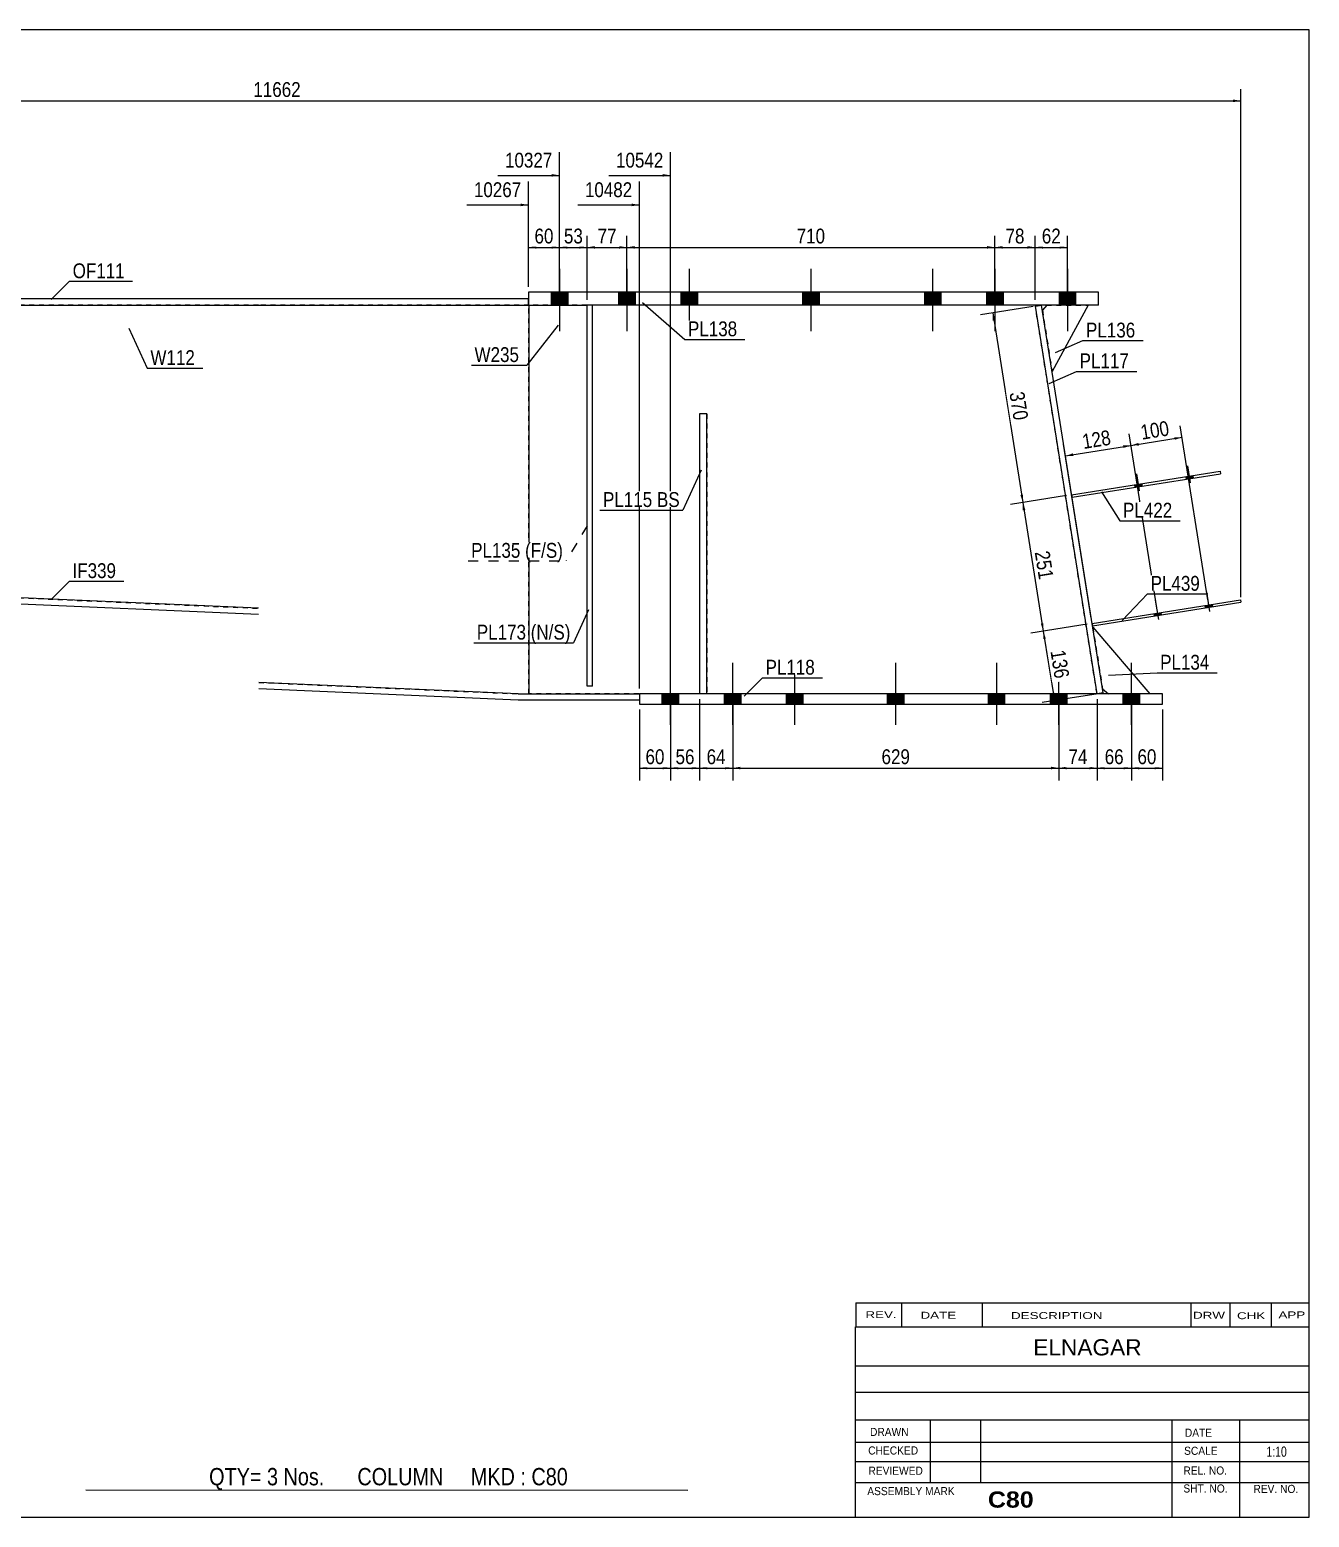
# Model space of a CAD drawing. Header units: millimetres. Extents: x -329 to 84, y -164 to 123.
# Drawn here: x -163.2 to 83.7, y -164 to 123 of the extents above; entities that cross this region are included whole.
import ezdxf

# ---------------------------------------------------------------- set-up
doc = ezdxf.new("R2010")
doc.units = ezdxf.units.MM
doc.linetypes.add('DXK_LINE_DOT1', pattern=[1.8814, 0.9407, -0.9407])
doc.linetypes.add('DXK_LINE_DOT2', pattern=[3.9198, 1.9599, -1.9599])
doc.styles.add('Arial', font='ARIAL.TTF', dxfattribs={"height": 0.2})
doc.styles.add('Arial Bold', font='ARIALBD.TTF', dxfattribs={"height": 0.2})
doc.styles.add('Arial Narrow', font='ARIALN.TTF', dxfattribs={"height": 0.2})

# ---------------------------------------------------------------- blocks, each defined once
blk = doc.blocks.new('Unknown-623327704-1210')
at = {"color": 5, "linetype": 'Continuous'}
for p, q in [((83.69, 122.96), (-326.31, 122.96)), ((-326.31, 122.96), (-326.31, -164.04)), ((83.69, -164.04), (83.69, 122.96)), ((-326.31, -164.04), (83.69, -164.04))]:
    blk.add_line(p, q, dxfattribs=at)
at = {"color": 174, "linetype": 'Continuous', "style": 'Arial'}
blk.add_text('Tekla structures', height=1.9102, rotation=90, dxfattribs=at).set_placement((-326.81, -163.54))
blk = doc.blocks.new('Part-623327704-3777 - 1231')
at = {"color": 2, "linetype": 'Continuous'}
for p, q in [((33.02, 69.83), (32.18, 68.84)), ((41.02, 69.83), (34.06, 56.99))]:
    blk.add_line(p, q, dxfattribs=at)
at = {"color": 7, "linetype": 'DXK_LINE_DOT1'}
for p, q in [((33.02, 69.83), (41.02, 69.83)), ((32.18, 68.84), (34.06, 56.99)), ((34.06, 56.99), (34.06, 56.99))]:
    blk.add_line(p, q, dxfattribs=at)
blk = doc.blocks.new('Part-623327704-3789 - 1231')
at = {"color": 2, "linetype": 'Continuous'}
for p, q in [((55.37, -5.17), (-45.57, -5.17)), ((-45.57, -5.17), (-45.57, -7.17)), ((55.37, -7.17), (55.37, -5.17)), ((-45.57, -7.17), (55.37, -7.17))]:
    blk.add_line(p, q, dxfattribs=at)
blk = doc.blocks.new('Part-623327704-3775 - 1231')
at = {"color": 2, "linetype": 'Continuous'}
for p, q in [((43.01, 72.33), (-66.99, 72.33)), ((-66.99, 72.33), (-66.99, 69.83)), ((43.01, 69.83), (43.01, 72.33)), ((-66.99, 69.83), (-55.64, 69.83)), ((43.01, 69.83), (-54.64, 69.83))]:
    blk.add_line(p, q, dxfattribs=at)
at = {"color": 7, "linetype": 'DXK_LINE_DOT1'}
blk.add_line((-54.64, 69.83), (-55.64, 69.83), dxfattribs=at)
blk = doc.blocks.new('Part-623327704-3780 - 1231')
at = {"color": 2, "linetype": 'Continuous'}
for p, q in [((-119.1, 71.03), (-199.1, 71.03)), ((-199.1, 69.83), (-199.1, 71.03)), ((-199.1, 69.83), (-119.1, 69.83)), ((-66.99, 71.03), (-119, 71.03)), ((-119, 69.83), (-66.99, 69.83)), ((-66.99, 69.83), (-66.99, 71.03))]:
    blk.add_line(p, q, dxfattribs=at)
blk = doc.blocks.new('Part-623327704-3784 - 1231')
at = {"color": 2, "linetype": 'Continuous'}
for p, q in [((-66.89, 69.83), (-66.89, -5.17)), ((30.84, 69.64), (30.81, 69.83))]:
    blk.add_line(p, q, dxfattribs=at)
at = {"color": 7, "linetype": 'DXK_LINE_DOT1'}
for p, q in [((30.81, 69.83), (-66.89, 69.83)), ((42.73, -5.17), (30.84, 69.64)), ((42.73, -5.17), (-66.89, -5.17))]:
    blk.add_line(p, q, dxfattribs=at)
blk = doc.blocks.new('Part-623327704-3785 - 1231')
at = {"color": 2, "linetype": 'Continuous'}
blk.add_line((-169.1, 69.83), (-169.1, 13.52), dxfattribs=at)
at = {"color": 7, "linetype": 'DXK_LINE_DOT1'}
for p, q in [((-119.1, 69.83), (-169.1, 69.83)), ((-66.89, 69.83), (-119, 69.83)), ((-66.89, -5.17), (-66.89, 69.83)), ((-169.1, 13.52), (-119.1, 11.33)), ((-119, -2.98), (-68.97, -5.17)), ((-68.97, -5.17), (-66.89, -5.17))]:
    blk.add_line(p, q, dxfattribs=at)
blk = doc.blocks.new('Part-623327704-3786 - 1231')
at = {"color": 2, "linetype": 'Continuous'}
for p, q in [((30.84, 69.64), (32.02, 69.83)), ((42.73, -5.17), (30.84, 69.64)), ((43.92, -4.98), (32.02, 69.83)), ((43.92, -4.98), (42.73, -5.17))]:
    blk.add_line(p, q, dxfattribs=at)
blk = doc.blocks.new('Part-623327704-3787 - 1231')
at = {"color": 2, "linetype": 'Continuous'}
for p, q in [((-32.57, 48.85), (-33.97, 48.85)), ((-33.97, 48.85), (-33.97, -5.17)), ((-32.57, -5.17), (-32.57, 48.85))]:
    blk.add_line(p, q, dxfattribs=at)
blk = doc.blocks.new('Part-623327704-3788 - 1231')
at = {"color": 7, "linetype": 'DXK_LINE_DOT1'}
for p, q in [((-32.57, 48.85), (-33.97, 48.85)), ((-33.97, 48.85), (-33.97, -5.17)), ((-32.57, 48.85), (-32.57, -5.17))]:
    blk.add_line(p, q, dxfattribs=at)
blk = doc.blocks.new('Part-623327704-3792 - 1231')
at = {"color": 2, "linetype": 'Continuous'}
for p, q in [((41.91, 7.67), (52.95, -5.17)), ((43.79, -4.19), (44.95, -5.17))]:
    blk.add_line(p, q, dxfattribs=at)
at = {"color": 7, "linetype": 'DXK_LINE_DOT1'}
for p, q in [((41.91, 7.67), (43.79, -4.19)), ((52.95, -5.17), (44.95, -5.17))]:
    blk.add_line(p, q, dxfattribs=at)
blk = doc.blocks.new('Part-623327704-3795 - 1231')
at = {"color": 2, "linetype": 'Continuous'}
for p, q in [((41.78, 8.43), (70.42, 12.98)), ((41.86, 7.93), (70.5, 12.49)), ((70.42, 12.98), (70.5, 12.49))]:
    blk.add_line(p, q, dxfattribs=at)
at = {"color": 7, "linetype": 'DXK_LINE_DOT1'}
blk.add_line((41.78, 8.43), (41.86, 7.93), dxfattribs=at)
blk = doc.blocks.new('Part-623327704-3796 - 1231')
at = {"color": 2, "linetype": 'Continuous'}
for p, q in [((-199.1, 14.84), (-199.15, 13.64)), ((-119.1, 11.33), (-199.1, 14.84)), ((-119.1, 10.13), (-199.15, 13.64)), ((-68.97, -5.17), (-119, -2.98)), ((-69, -6.37), (-119, -4.18)), ((-68.97, -5.17), (-45.57, -5.17)), ((-45.57, -6.37), (-69, -6.37))]:
    blk.add_line(p, q, dxfattribs=at)
at = {"color": 7, "linetype": 'DXK_LINE_DOT1'}
blk.add_line((-45.57, -5.17), (-45.57, -6.37), dxfattribs=at)
blk = doc.blocks.new('Part-623327704-3800 - 1231')
at = {"color": 7, "linetype": 'DXK_LINE_DOT1'}
for p, q in [((-55.64, -3.67), (-55.64, 69.83)), ((-54.64, -3.67), (-54.64, 69.83)), ((-54.64, -3.67), (-55.64, -3.67))]:
    blk.add_line(p, q, dxfattribs=at)
blk = doc.blocks.new('Part-623327704-3801 - 1231')
at = {"color": 2, "linetype": 'Continuous'}
for p, q in [((-54.64, 69.83), (-55.64, 69.83)), ((-55.64, -3.67), (-55.64, 69.83)), ((-54.64, -3.67), (-54.64, 69.83)), ((-54.64, -3.67), (-55.64, -3.67))]:
    blk.add_line(p, q, dxfattribs=at)
blk = doc.blocks.new('Part-623327704-3802 - 1231')
at = {"color": 2, "linetype": 'Continuous'}
for p, q in [((37.84, 33.24), (66.48, 37.79)), ((66.48, 37.79), (66.56, 37.3)), ((37.92, 32.75), (66.56, 37.3))]:
    blk.add_line(p, q, dxfattribs=at)
at = {"color": 7, "linetype": 'DXK_LINE_DOT1'}
blk.add_line((37.84, 33.24), (37.92, 32.75), dxfattribs=at)
blk = doc.blocks.new('Bolt-623327704-3804 - 1231')
at = {"linetype": 'Continuous'}
for points in [[(-59.39, 72.33), (-62.59, 72.33), (-62.59, 69.83), (-59.39, 69.83)], [(-59.39, 72.33), (-62.59, 72.33), (-62.59, 69.83), (-59.39, 69.83)], [(-46.39, 72.33), (-49.59, 72.33), (-49.59, 69.83), (-46.39, 69.83)], [(-46.39, 72.33), (-49.59, 72.33), (-49.59, 69.83), (-46.39, 69.83)], [(-34.39, 72.33), (-37.59, 72.33), (-37.59, 69.83), (-34.39, 69.83)], [(-34.39, 72.33), (-37.59, 72.33), (-37.59, 69.83), (-34.39, 69.83)], [(-10.89, 72.33), (-14.09, 72.33), (-14.09, 69.83), (-10.89, 69.83)], [(-10.89, 72.33), (-14.09, 72.33), (-14.09, 69.83), (-10.89, 69.83)], [(12.61, 72.33), (9.41, 72.33), (9.41, 69.83), (12.61, 69.83)], [(12.61, 72.33), (9.41, 72.33), (9.41, 69.83), (12.61, 69.83)], [(24.61, 72.33), (21.41, 72.33), (21.41, 69.83), (24.61, 69.83)], [(24.61, 72.33), (21.41, 72.33), (21.41, 69.83), (24.61, 69.83)], [(38.61, 72.33), (35.41, 72.33), (35.41, 69.83), (38.61, 69.83)], [(38.61, 72.33), (35.41, 72.33), (35.41, 69.83), (38.61, 69.83)]]:
    blk.add_hatch(color=3, dxfattribs=at).paths.add_polyline_path(points)
at = {"color": 3, "linetype": 'Continuous'}
for p, q in [((-60.99, 76.8), (-60.99, 64.83)), ((-60.99, 76.8), (-60.99, 64.83)), ((-47.99, 76.8), (-47.99, 64.83)), ((-47.99, 76.8), (-47.99, 64.83)), ((-35.99, 76.8), (-35.99, 64.83)), ((-35.99, 76.8), (-35.99, 64.83)), ((-12.49, 76.8), (-12.49, 64.83)), ((-12.49, 76.8), (-12.49, 64.83)), ((11.01, 76.8), (11.01, 64.83)), ((11.01, 76.8), (11.01, 64.83)), ((23.01, 76.8), (23.01, 64.83)), ((23.01, 76.8), (23.01, 64.83)), ((37.01, 76.8), (37.01, 64.83)), ((37.01, 76.8), (37.01, 64.83)), ((-62.59, 72.33), (-62.59, 69.83)), ((-62.59, 72.33), (-62.59, 69.83)), ((-59.39, 72.33), (-59.39, 69.83)), ((-59.39, 72.33), (-59.39, 69.83)), ((-49.59, 72.33), (-49.59, 69.83)), ((-49.59, 72.33), (-49.59, 69.83)), ((-46.39, 72.33), (-46.39, 69.83)), ((-46.39, 72.33), (-46.39, 69.83)), ((-37.59, 72.33), (-37.59, 69.83)), ((-37.59, 72.33), (-37.59, 69.83)), ((-34.39, 72.33), (-34.39, 69.83)), ((-34.39, 72.33), (-34.39, 69.83)), ((-14.09, 72.33), (-14.09, 69.83)), ((-14.09, 72.33), (-14.09, 69.83)), ((-10.89, 72.33), (-10.89, 69.83)), ((-10.89, 72.33), (-10.89, 69.83)), ((9.41, 72.33), (9.41, 69.83)), ((9.41, 72.33), (9.41, 69.83)), ((12.61, 72.33), (12.61, 69.83)), ((12.61, 72.33), (12.61, 69.83)), ((21.41, 72.33), (21.41, 69.83)), ((21.41, 72.33), (21.41, 69.83)), ((24.61, 72.33), (24.61, 69.83)), ((24.61, 72.33), (24.61, 69.83)), ((35.41, 72.33), (35.41, 69.83)), ((35.41, 72.33), (35.41, 69.83)), ((38.61, 72.33), (38.61, 69.83)), ((38.61, 72.33), (38.61, 69.83))]:
    blk.add_line(p, q, dxfattribs=at)
blk = doc.blocks.new('Bolt-623327704-3806 - 1231')
at = {"linetype": 'Continuous'}
for points in [[(-37.97, -5.17), (-41.17, -5.17), (-41.17, -7.17), (-37.97, -7.17)], [(-37.97, -5.17), (-41.17, -5.17), (-41.17, -7.17), (-37.97, -7.17)], [(-25.97, -5.17), (-29.17, -5.17), (-29.17, -7.17), (-25.97, -7.17)], [(-25.97, -5.17), (-29.17, -5.17), (-29.17, -7.17), (-25.97, -7.17)], [(-13.97, -5.17), (-17.17, -5.17), (-17.17, -7.17), (-13.97, -7.17)], [(-13.97, -5.17), (-17.17, -5.17), (-17.17, -7.17), (-13.97, -7.17)], [(5.5, -5.17), (2.3, -5.17), (2.3, -7.17), (5.5, -7.17)], [(5.5, -5.17), (2.3, -5.17), (2.3, -7.17), (5.5, -7.17)], [(24.97, -5.17), (21.77, -5.17), (21.77, -7.17), (24.97, -7.17)], [(24.97, -5.17), (21.77, -5.17), (21.77, -7.17), (24.97, -7.17)], [(36.97, -5.17), (33.77, -5.17), (33.77, -7.17), (36.97, -7.17)], [(36.97, -5.17), (33.77, -5.17), (33.77, -7.17), (36.97, -7.17)], [(50.97, -5.17), (47.77, -5.17), (47.77, -7.17), (50.97, -7.17)], [(50.97, -5.17), (47.77, -5.17), (47.77, -7.17), (50.97, -7.17)]]:
    blk.add_hatch(color=3, dxfattribs=at).paths.add_polyline_path(points)
at = {"color": 3, "linetype": 'Continuous'}
for p, q in [((-39.57, -11.15), (-39.57, 0.83)), ((-39.57, -11.15), (-39.57, 0.83)), ((-27.57, -11.15), (-27.57, 0.83)), ((-27.57, -11.15), (-27.57, 0.83)), ((-15.57, -11.15), (-15.57, 0.83)), ((-15.57, -11.15), (-15.57, 0.83)), ((3.9, -11.15), (3.9, 0.83)), ((3.9, -11.15), (3.9, 0.83)), ((23.37, -11.15), (23.37, 0.83)), ((23.37, -11.15), (23.37, 0.83)), ((35.37, -11.15), (35.37, 0.83)), ((35.37, -11.15), (35.37, 0.83)), ((49.37, -11.15), (49.37, 0.83)), ((49.37, -11.15), (49.37, 0.83)), ((-41.17, -7.17), (-41.17, -5.17)), ((-41.17, -7.17), (-41.17, -5.17)), ((-37.97, -7.17), (-37.97, -5.17)), ((-37.97, -7.17), (-37.97, -5.17)), ((-29.17, -7.17), (-29.17, -5.17)), ((-29.17, -7.17), (-29.17, -5.17)), ((-25.97, -7.17), (-25.97, -5.17)), ((-25.97, -7.17), (-25.97, -5.17)), ((-17.17, -7.17), (-17.17, -5.17)), ((-17.17, -7.17), (-17.17, -5.17)), ((-13.97, -7.17), (-13.97, -5.17)), ((-13.97, -7.17), (-13.97, -5.17)), ((2.3, -7.17), (2.3, -5.17)), ((2.3, -7.17), (2.3, -5.17)), ((5.5, -7.17), (5.5, -5.17)), ((5.5, -7.17), (5.5, -5.17)), ((21.77, -7.17), (21.77, -5.17)), ((21.77, -7.17), (21.77, -5.17)), ((24.97, -7.17), (24.97, -5.17)), ((24.97, -7.17), (24.97, -5.17)), ((33.77, -7.17), (33.77, -5.17)), ((33.77, -7.17), (33.77, -5.17)), ((36.97, -7.17), (36.97, -5.17)), ((36.97, -7.17), (36.97, -5.17)), ((47.77, -7.17), (47.77, -5.17)), ((47.77, -7.17), (47.77, -5.17)), ((50.97, -7.17), (50.97, -5.17)), ((50.97, -7.17), (50.97, -5.17))]:
    blk.add_line(p, q, dxfattribs=at)
blk = doc.blocks.new('Bolt-623327704-3810 - 1231')
at = {"linetype": 'Continuous'}
for points in [[(63.69, 11.4), (65.07, 11.62), (64.99, 12.12), (63.61, 11.9)], [(63.69, 11.4), (65.07, 11.62), (64.99, 12.12), (63.61, 11.9)], [(53.81, 9.83), (55.19, 10.05), (55.12, 10.55), (53.73, 10.33)], [(53.81, 9.83), (55.19, 10.05), (55.12, 10.55), (53.73, 10.33)]]:
    blk.add_hatch(color=3, dxfattribs=at).paths.add_polyline_path(points)
at = {"color": 3, "linetype": 'Continuous'}
for p, q in [((64.5, 10.72), (63.91, 14.48)), ((64.5, 10.72), (63.91, 14.48)), ((54.63, 9.15), (54.03, 12.9)), ((54.63, 9.15), (54.03, 12.9)), ((63.69, 11.4), (63.61, 11.9)), ((63.69, 11.4), (63.61, 11.9)), ((65.07, 11.62), (64.99, 12.12)), ((65.07, 11.62), (64.99, 12.12)), ((53.81, 9.83), (53.73, 10.33)), ((53.81, 9.83), (53.73, 10.33)), ((55.19, 10.05), (55.12, 10.55)), ((55.19, 10.05), (55.12, 10.55))]:
    blk.add_line(p, q, dxfattribs=at)
blk = doc.blocks.new('Bolt-623327704-3811 - 1231')
at = {"linetype": 'Continuous'}
for points in [[(50.11, 34.68), (51.49, 34.9), (51.41, 35.4), (50.03, 35.18)], [(50.11, 34.68), (51.49, 34.9), (51.41, 35.4), (50.03, 35.18)], [(59.98, 36.25), (61.36, 36.47), (61.29, 36.97), (59.9, 36.75)], [(59.98, 36.25), (61.36, 36.47), (61.29, 36.97), (59.9, 36.75)]]:
    blk.add_hatch(color=3, dxfattribs=at).paths.add_polyline_path(points)
at = {"color": 3, "linetype": 'Continuous'}
for p, q in [((60.8, 35.57), (60.28, 38.83)), ((60.8, 35.57), (60.28, 38.83)), ((50.11, 34.68), (50.03, 35.18)), ((50.11, 34.68), (50.03, 35.18)), ((50.92, 34), (50.4, 37.26)), ((50.92, 34), (50.4, 37.26)), ((51.49, 34.9), (51.41, 35.4)), ((51.49, 34.9), (51.41, 35.4)), ((59.98, 36.25), (59.9, 36.75)), ((59.98, 36.25), (59.9, 36.75)), ((61.36, 36.47), (61.29, 36.97)), ((61.36, 36.47), (61.29, 36.97))]:
    blk.add_line(p, q, dxfattribs=at)
blk = doc.blocks.new('StraightDimension-623327704-1826 - 1231')
at = {"linetype": 'Continuous'}
blk.add_hatch(color=7, dxfattribs=at).paths.add_polyline_path([(-62.49, 95.11), (-60.99, 94.86), (-62.49, 94.61)])
at = {"color": 7, "linetype": 'Continuous'}
for p, q in [((-60.99, 70.83), (-60.99, 99.36)), ((-72.88, 94.86), (-60.99, 94.86))]:
    blk.add_line(p, q, dxfattribs=at)
at = {"color": 0}
blk.add_wipeout([(-61.76, 95.76), (-61.76, 99.96), (-72.11, 99.96), (-72.11, 95.76)], dxfattribs=at)
at = {"color": 3, "style": 'Arial Narrow'}
blk.add_text('10327', height=2.863, dxfattribs=at).set_placement((-71.51, 96.36))
blk = doc.blocks.new('StraightDimension-623327704-1827 - 1231')
at = {"linetype": 'Continuous'}
blk.add_hatch(color=7, dxfattribs=at).paths.add_polyline_path([(-68.49, 89.41), (-66.99, 89.16), (-68.49, 88.91)])
at = {"color": 7, "linetype": 'Continuous'}
for p, q in [((-66.99, 73.33), (-66.99, 93.66)), ((-78.88, 89.16), (-66.99, 89.16))]:
    blk.add_line(p, q, dxfattribs=at)
at = {"color": 0, "linetype": 'Continuous'}
blk.add_wipeout([(-292.97, 90.51), (-292.97, 94.71), (-298.91, 94.71), (-298.91, 90.51)], dxfattribs=at)
at = {"color": 7, "linetype": 'Continuous'}
for p, q in [((-299.5, 73.83), (-299.5, 94.41)), ((-299, 90.16), (-299.5, 89.91)), ((-299, 89.66), (-299.5, 89.91)), ((-293.57, 89.91), (-299.5, 89.91))]:
    blk.add_line(p, q, dxfattribs=at)
at = {"color": 3, "linetype": 'Continuous', "style": 'Arial Narrow'}
blk.add_text('RD', height=2.863, dxfattribs=at).set_placement((-298.31, 91.11))
at = {"color": 0}
blk.add_wipeout([(-67.76, 90.06), (-67.76, 94.26), (-78.11, 94.26), (-78.11, 90.06)], dxfattribs=at)
at = {"color": 3, "style": 'Arial Narrow'}
blk.add_text('10267', height=2.863, dxfattribs=at).set_placement((-77.51, 90.66))
blk = doc.blocks.new('StraightDimension-623327704-1824 - 1231')
at = {"linetype": 'Continuous'}
blk.add_hatch(color=7, dxfattribs=at).paths.add_polyline_path([(-41.07, 95.11), (-39.57, 94.86), (-41.07, 94.61)])
at = {"color": 7, "linetype": 'Continuous'}
for p, q in [((-39.57, -6.17), (-39.57, 99.36)), ((-51.46, 94.86), (-39.57, 94.86))]:
    blk.add_line(p, q, dxfattribs=at)
at = {"color": 0}
blk.add_wipeout([(-40.35, 95.76), (-40.35, 99.96), (-50.69, 99.96), (-50.69, 95.76)], dxfattribs=at)
at = {"color": 3, "style": 'Arial Narrow'}
blk.add_text('10542', height=2.863, dxfattribs=at).set_placement((-50.09, 96.36))
blk = doc.blocks.new('StraightDimension-623327704-1825 - 1231')
at = {"linetype": 'Continuous'}
blk.add_hatch(color=7, dxfattribs=at).paths.add_polyline_path([(-47.07, 89.41), (-45.57, 89.16), (-47.07, 88.91)])
at = {"color": 7, "linetype": 'Continuous'}
for p, q in [((-45.57, -4.17), (-45.57, 93.66)), ((-57.46, 89.16), (-45.57, 89.16))]:
    blk.add_line(p, q, dxfattribs=at)
at = {"color": 0}
blk.add_wipeout([(-46.35, 90.06), (-46.35, 94.26), (-56.69, 94.26), (-56.69, 90.06)], dxfattribs=at)
at = {"color": 3, "style": 'Arial Narrow'}
blk.add_text('10482', height=2.863, dxfattribs=at).set_placement((-56.09, 90.66))
blk = doc.blocks.new('StraightDimension-623327704-3086 - 1231')
at = {"linetype": 'Continuous'}
for points in [[(44.23, -19.74), (42.73, -19.49), (44.23, -19.24)], [(47.87, -19.24), (49.37, -19.49), (47.87, -19.74)]]:
    blk.add_hatch(color=7, dxfattribs=at).paths.add_polyline_path(points)
at = {"color": 7, "linetype": 'Continuous'}
for p, q in [((42.73, -6.17), (42.73, -21.89)), ((49.37, -6.17), (49.37, -21.89)), ((42.73, -19.49), (49.37, -19.49))]:
    blk.add_line(p, q, dxfattribs=at)
at = {"color": 0}
blk.add_wipeout([(48.48, -19.34), (48.48, -15.14), (43.62, -15.14), (43.62, -19.34)], dxfattribs=at)
at = {"color": 3, "style": 'Arial Narrow'}
blk.add_text('66', height=2.863, dxfattribs=at).set_placement((44.22, -18.74))
blk = doc.blocks.new('StraightDimension-623327704-4491 - 1231')
at = {"linetype": 'Continuous'}
for points in [[(28.41, 30.22), (28.42, 31.74), (28.9, 30.3)], [(32.37, 8.45), (32.36, 6.93), (31.88, 8.37)]]:
    blk.add_hatch(color=7, dxfattribs=at).paths.add_polyline_path(points)
at = {"color": 7, "linetype": 'Continuous'}
for p, q in [((36.85, 33.08), (26.05, 31.36)), ((28.42, 31.74), (32.36, 6.93)), ((40.8, 8.27), (29.99, 6.55))]:
    blk.add_line(p, q, dxfattribs=at)
at = {"color": 0}
blk.add_wipeout([(31.06, 16.06), (35.21, 16.72), (34.16, 23.32), (30.01, 22.66)], dxfattribs=at)
at = {"color": 3, "style": 'Arial Narrow'}
blk.add_text('251', height=2.863, rotation=-80.9647, dxfattribs=at).set_placement((30.7, 22.16))
blk = doc.blocks.new('StraightDimension-623327704-3230 - 1231')
at = {"linetype": 'Continuous'}
for points in [[(-46.49, 80.72), (-47.99, 80.97), (-46.49, 81.22)], [(21.51, 81.22), (23.01, 80.97), (21.51, 80.72)]]:
    blk.add_hatch(color=7, dxfattribs=at).paths.add_polyline_path(points)
at = {"color": 7, "linetype": 'Continuous'}
for p, q in [((-47.99, 70.83), (-47.99, 83.22)), ((-47.99, 80.97), (23.01, 80.97)), ((23.01, 70.8), (23.01, 83.22))]:
    blk.add_line(p, q, dxfattribs=at)
at = {"color": 0}
blk.add_wipeout([(-9.15, 81.12), (-9.15, 85.32), (-15.83, 85.32), (-15.83, 81.12)], dxfattribs=at)
at = {"color": 3, "style": 'Arial Narrow'}
blk.add_text('710', height=2.863, dxfattribs=at).set_placement((-15.23, 81.72))
blk = doc.blocks.new('StraightDimension-623327704-1898 - 1231')
at = {"linetype": 'Continuous'}
for points in [[(-300, 108.99), (-301.5, 109.24), (-300, 109.49)], [(69, 109.49), (70.5, 109.24), (69, 108.99)]]:
    blk.add_hatch(color=7, dxfattribs=at).paths.add_polyline_path(points)
at = {"color": 7, "linetype": 'Continuous'}
for p, q in [((-301.5, 73.83), (-301.5, 111.49)), ((-301.5, 109.24), (70.5, 109.24)), ((70.5, 13.49), (70.5, 111.49))]:
    blk.add_line(p, q, dxfattribs=at)
at = {"color": 0}
blk.add_wipeout([(-110.33, 109.39), (-110.33, 113.59), (-120.67, 113.59), (-120.67, 109.39)], dxfattribs=at)
at = {"color": 3, "style": 'Arial Narrow'}
blk.add_text('11662', height=2.863, dxfattribs=at).set_placement((-120.07, 109.99))
blk = doc.blocks.new('StraightDimension-623327704-1910 - 1231')
at = {"linetype": 'Continuous'}
for points in [[(38.17, 40.73), (36.65, 40.74), (38.09, 41.23)], [(47.76, 42.76), (49.29, 42.75), (47.84, 42.27)]]:
    blk.add_hatch(color=7, dxfattribs=at).paths.add_polyline_path(points)
at = {"color": 7, "linetype": 'Continuous'}
for p, q in [((54.27, 11.42), (48.93, 44.97)), ((41.63, 9.41), (36.29, 42.97)), ((36.65, 40.74), (49.29, 42.75))]:
    blk.add_line(p, q, dxfattribs=at)
at = {"color": 0}
blk.add_wipeout([(46.24, 42.42), (45.58, 46.57), (38.98, 45.52), (39.64, 41.37)], dxfattribs=at)
at = {"color": 3, "style": 'Arial Narrow'}
blk.add_text('128', height=2.863, rotation=9.0355, dxfattribs=at).set_placement((40.14, 42.06))
blk = doc.blocks.new('StraightDimension-623327704-1925 - 1231')
at = {"linetype": 'Continuous'}
for points in [[(50.81, 42.74), (49.29, 42.75), (50.73, 43.24)], [(57.64, 44.33), (59.16, 44.32), (57.72, 43.84)]]:
    blk.add_hatch(color=7, dxfattribs=at).paths.add_polyline_path(points)
at = {"color": 7, "linetype": 'Continuous'}
for p, q in [((64.14, 12.99), (58.81, 46.55)), ((54.27, 11.42), (48.93, 44.97)), ((49.29, 42.75), (59.16, 44.32))]:
    blk.add_line(p, q, dxfattribs=at)
at = {"color": 0}
blk.add_wipeout([(57.5, 44.21), (56.84, 48.36), (50.24, 47.31), (50.9, 43.16)], dxfattribs=at)
at = {"color": 3, "style": 'Arial Narrow'}
blk.add_text('100', height=2.863, rotation=9.0355, dxfattribs=at).set_placement((51.4, 43.85))
blk = doc.blocks.new('StraightDimension-623327704-3085 - 1231')
at = {"linetype": 'Continuous'}
for points in [[(50.87, -19.74), (49.37, -19.49), (50.87, -19.24)], [(53.87, -19.24), (55.37, -19.49), (53.87, -19.74)]]:
    blk.add_hatch(color=7, dxfattribs=at).paths.add_polyline_path(points)
at = {"color": 7, "linetype": 'Continuous'}
for p, q in [((49.37, -6.17), (49.37, -21.89)), ((55.37, -8.17), (55.37, -21.89)), ((49.37, -19.49), (55.37, -19.49))]:
    blk.add_line(p, q, dxfattribs=at)
at = {"color": 0}
blk.add_wipeout([(54.8, -19.34), (54.8, -15.14), (49.94, -15.14), (49.94, -19.34)], dxfattribs=at)
at = {"color": 3, "style": 'Arial Narrow'}
blk.add_text('60', height=2.863, dxfattribs=at).set_placement((50.54, -18.74))
blk = doc.blocks.new('StraightDimension-623327704-3087 - 1231')
at = {"linetype": 'Continuous'}
for points in [[(36.87, -19.74), (35.37, -19.49), (36.87, -19.24)], [(41.23, -19.24), (42.73, -19.49), (41.23, -19.74)]]:
    blk.add_hatch(color=7, dxfattribs=at).paths.add_polyline_path(points)
at = {"color": 7, "linetype": 'Continuous'}
for p, q in [((35.37, -6.17), (35.37, -21.89)), ((42.73, -6.17), (42.73, -21.89)), ((35.37, -19.49), (42.73, -19.49))]:
    blk.add_line(p, q, dxfattribs=at)
at = {"color": 0}
blk.add_wipeout([(41.48, -19.34), (41.48, -15.14), (36.62, -15.14), (36.62, -19.34)], dxfattribs=at)
at = {"color": 3, "style": 'Arial Narrow'}
blk.add_text('74', height=2.863, dxfattribs=at).set_placement((37.22, -18.74))
blk = doc.blocks.new('StraightDimension-623327704-3088 - 1231')
at = {"linetype": 'Continuous'}
for points in [[(-26.07, -19.74), (-27.57, -19.49), (-26.07, -19.24)], [(33.87, -19.24), (35.37, -19.49), (33.87, -19.74)]]:
    blk.add_hatch(color=7, dxfattribs=at).paths.add_polyline_path(points)
at = {"color": 7, "linetype": 'Continuous'}
for p, q in [((-27.57, -6.2), (-27.57, -21.89)), ((35.37, -6.17), (35.37, -21.89)), ((-27.57, -19.49), (35.37, -19.49))]:
    blk.add_line(p, q, dxfattribs=at)
at = {"color": 0}
blk.add_wipeout([(7.24, -19.34), (7.24, -15.14), (0.55, -15.14), (0.55, -19.34)], dxfattribs=at)
at = {"color": 3, "style": 'Arial Narrow'}
blk.add_text('629', height=2.863, dxfattribs=at).set_placement((1.15, -18.74))
blk = doc.blocks.new('StraightDimension-623327704-3089 - 1231')
at = {"linetype": 'Continuous'}
for points in [[(-32.47, -19.74), (-33.97, -19.49), (-32.47, -19.24)], [(-29.07, -19.24), (-27.57, -19.49), (-29.07, -19.74)]]:
    blk.add_hatch(color=7, dxfattribs=at).paths.add_polyline_path(points)
at = {"color": 7, "linetype": 'Continuous'}
for p, q in [((-33.97, -6.17), (-33.97, -21.89)), ((-27.57, -6.2), (-27.57, -21.89)), ((-33.97, -19.49), (-27.57, -19.49))]:
    blk.add_line(p, q, dxfattribs=at)
at = {"color": 0}
blk.add_wipeout([(-28.35, -19.34), (-28.35, -15.14), (-33.2, -15.14), (-33.2, -19.34)], dxfattribs=at)
at = {"color": 3, "style": 'Arial Narrow'}
blk.add_text('64', height=2.863, dxfattribs=at).set_placement((-32.6, -18.74))
blk = doc.blocks.new('StraightDimension-623327704-3090 - 1231')
at = {"linetype": 'Continuous'}
for points in [[(-38.07, -19.74), (-39.57, -19.49), (-38.07, -19.24)], [(-35.47, -19.24), (-33.97, -19.49), (-35.47, -19.74)]]:
    blk.add_hatch(color=7, dxfattribs=at).paths.add_polyline_path(points)
at = {"color": 7, "linetype": 'Continuous'}
for p, q in [((-39.57, -6.17), (-39.57, -21.89)), ((-33.97, -6.17), (-33.97, -21.89)), ((-39.57, -19.49), (-33.97, -19.49))]:
    blk.add_line(p, q, dxfattribs=at)
at = {"color": 0}
blk.add_wipeout([(-34.35, -19.34), (-34.35, -15.14), (-39.2, -15.14), (-39.2, -19.34)], dxfattribs=at)
at = {"color": 3, "style": 'Arial Narrow'}
blk.add_text('56', height=2.863, dxfattribs=at).set_placement((-38.6, -18.74))
blk = doc.blocks.new('StraightDimension-623327704-3091 - 1231')
at = {"linetype": 'Continuous'}
for points in [[(-44.07, -19.74), (-45.57, -19.49), (-44.07, -19.24)], [(-41.07, -19.24), (-39.57, -19.49), (-41.07, -19.74)]]:
    blk.add_hatch(color=7, dxfattribs=at).paths.add_polyline_path(points)
at = {"color": 7, "linetype": 'Continuous'}
for p, q in [((-45.57, -8.17), (-45.57, -21.89)), ((-39.57, -6.17), (-39.57, -21.89)), ((-45.57, -19.49), (-39.57, -19.49))]:
    blk.add_line(p, q, dxfattribs=at)
at = {"color": 0}
blk.add_wipeout([(-40.15, -19.34), (-40.15, -15.14), (-45, -15.14), (-45, -19.34)], dxfattribs=at)
at = {"color": 3, "style": 'Arial Narrow'}
blk.add_text('60', height=2.863, dxfattribs=at).set_placement((-44.4, -18.74))
blk = doc.blocks.new('StraightDimension-623327704-3228 - 1231')
at = {"linetype": 'Continuous'}
for points in [[(32.31, 80.72), (30.81, 80.97), (32.31, 81.22)], [(35.51, 81.22), (37.01, 80.97), (35.51, 80.72)]]:
    blk.add_hatch(color=7, dxfattribs=at).paths.add_polyline_path(points)
at = {"color": 7, "linetype": 'Continuous'}
for p, q in [((30.81, 70.83), (30.81, 83.22)), ((30.81, 80.97), (37.01, 80.97)), ((37.01, 70.83), (37.01, 83.22))]:
    blk.add_line(p, q, dxfattribs=at)
at = {"color": 0}
blk.add_wipeout([(36.34, 81.12), (36.34, 85.32), (31.48, 85.32), (31.48, 81.12)], dxfattribs=at)
at = {"color": 3, "style": 'Arial Narrow'}
blk.add_text('62', height=2.863, dxfattribs=at).set_placement((32.08, 81.72))
blk = doc.blocks.new('StraightDimension-623327704-3229 - 1231')
at = {"linetype": 'Continuous'}
for points in [[(24.51, 80.72), (23.01, 80.97), (24.51, 81.22)], [(29.31, 81.22), (30.81, 80.97), (29.31, 80.72)]]:
    blk.add_hatch(color=7, dxfattribs=at).paths.add_polyline_path(points)
at = {"color": 7, "linetype": 'Continuous'}
for p, q in [((23.01, 70.8), (23.01, 83.22)), ((23.01, 80.97), (30.81, 80.97)), ((30.81, 70.83), (30.81, 83.22))]:
    blk.add_line(p, q, dxfattribs=at)
at = {"color": 0}
blk.add_wipeout([(29.34, 81.12), (29.34, 85.32), (24.48, 85.32), (24.48, 81.12)], dxfattribs=at)
at = {"color": 3, "style": 'Arial Narrow'}
blk.add_text('78', height=2.863, dxfattribs=at).set_placement((25.08, 81.72))
blk = doc.blocks.new('StraightDimension-623327704-3231 - 1231')
at = {"linetype": 'Continuous'}
for points in [[(-54.14, 80.72), (-55.64, 80.97), (-54.14, 81.22)], [(-49.49, 81.22), (-47.99, 80.97), (-49.49, 80.72)]]:
    blk.add_hatch(color=7, dxfattribs=at).paths.add_polyline_path(points)
at = {"color": 7, "linetype": 'Continuous'}
for p, q in [((-55.64, 70.83), (-55.64, 83.22)), ((-55.64, 80.97), (-47.99, 80.97)), ((-47.99, 70.83), (-47.99, 83.22))]:
    blk.add_line(p, q, dxfattribs=at)
at = {"color": 0}
blk.add_wipeout([(-49.39, 81.12), (-49.39, 85.32), (-54.24, 85.32), (-54.24, 81.12)], dxfattribs=at)
at = {"color": 3, "style": 'Arial Narrow'}
blk.add_text('77', height=2.863, dxfattribs=at).set_placement((-53.64, 81.72))
blk = doc.blocks.new('StraightDimension-623327704-3232 - 1231')
at = {"linetype": 'Continuous'}
for points in [[(-59.49, 80.72), (-60.99, 80.97), (-59.49, 81.22)], [(-57.14, 81.22), (-55.64, 80.97), (-57.14, 80.72)]]:
    blk.add_hatch(color=7, dxfattribs=at).paths.add_polyline_path(points)
at = {"color": 7, "linetype": 'Continuous'}
for p, q in [((-60.99, 70.83), (-60.99, 83.22)), ((-60.99, 80.97), (-55.64, 80.97)), ((-55.64, 70.83), (-55.64, 83.22))]:
    blk.add_line(p, q, dxfattribs=at)
at = {"color": 0}
blk.add_wipeout([(-55.89, 81.12), (-55.89, 85.32), (-60.74, 85.32), (-60.74, 81.12)], dxfattribs=at)
at = {"color": 3, "style": 'Arial Narrow'}
blk.add_text('53', height=2.863, dxfattribs=at).set_placement((-60.14, 81.72))
blk = doc.blocks.new('StraightDimension-623327704-3233 - 1231')
at = {"linetype": 'Continuous'}
for points in [[(-65.49, 80.72), (-66.99, 80.97), (-65.49, 81.22)], [(-62.49, 81.22), (-60.99, 80.97), (-62.49, 80.72)]]:
    blk.add_hatch(color=7, dxfattribs=at).paths.add_polyline_path(points)
at = {"color": 7, "linetype": 'Continuous'}
for p, q in [((-66.99, 73.33), (-66.99, 83.22)), ((-66.99, 80.97), (-60.99, 80.97)), ((-60.99, 70.83), (-60.99, 83.22))]:
    blk.add_line(p, q, dxfattribs=at)
at = {"color": 0}
blk.add_wipeout([(-61.56, 81.12), (-61.56, 85.32), (-66.42, 85.32), (-66.42, 81.12)], dxfattribs=at)
at = {"color": 3, "style": 'Arial Narrow'}
blk.add_text('60', height=2.863, dxfattribs=at).set_placement((-65.82, 81.72))
blk = doc.blocks.new('StraightDimension-623327704-4490 - 1231')
at = {"linetype": 'Continuous'}
for points in [[(32.35, 5.41), (32.36, 6.93), (32.85, 5.49)], [(34.51, -4.96), (34.5, -6.48), (34.01, -5.04)]]:
    blk.add_hatch(color=7, dxfattribs=at).paths.add_polyline_path(points)
at = {"color": 7, "linetype": 'Continuous'}
for p, q in [((40.8, 8.27), (29.99, 6.55)), ((32.36, 6.93), (34.5, -6.48)), ((42.93, -5.14), (32.13, -6.86))]:
    blk.add_line(p, q, dxfattribs=at)
at = {"color": 0}
blk.add_wipeout([(34.1, -3.05), (38.25, -2.39), (37.2, 4.21), (33.05, 3.55)], dxfattribs=at)
at = {"color": 3, "style": 'Arial Narrow'}
blk.add_text('136', height=2.863, rotation=-80.9647, dxfattribs=at).set_placement((33.74, 3.05))
blk = doc.blocks.new('StraightDimension-623327704-4492 - 1231')
at = {"linetype": 'Continuous'}
for points in [[(22.59, 66.81), (22.6, 68.33), (23.08, 66.89)], [(28.43, 33.26), (28.42, 31.74), (27.94, 33.18)]]:
    blk.add_hatch(color=7, dxfattribs=at).paths.add_polyline_path(points)
at = {"color": 7, "linetype": 'Continuous'}
for p, q in [((30.44, 69.58), (20.23, 67.95)), ((22.6, 68.33), (28.42, 31.74)), ((36.85, 33.08), (26.05, 31.36))]:
    blk.add_line(p, q, dxfattribs=at)
at = {"color": 0}
blk.add_wipeout([(26.18, 46.76), (30.33, 47.42), (29.28, 54.02), (25.13, 53.36)], dxfattribs=at)
at = {"color": 3, "style": 'Arial Narrow'}
blk.add_text('370', height=2.863, rotation=-80.9647, dxfattribs=at).set_placement((25.82, 52.86))
blk = doc.blocks.new('CBS_NAME_BLOG-623327704-4525')
at = {"color": 7, "linetype": 'Continuous'}
for p, q in [((-3.9, -127.29), (83.62, -127.29)), ((-3.9, -164), (-3.9, -127.29)), ((-3.9, -134.83), (83.62, -134.83)), ((-3.83, -139.88), (83.69, -139.88)), ((-3.9, -145.26), (83.62, -145.26)), ((10.62, -157.36), (10.62, -145.26)), ((20.31, -157.34), (20.31, -145.27)), ((57.22, -164), (57.22, -145.27)), ((70.27, -164), (70.27, -145.26)), ((-3.89, -149.56), (83.69, -149.54)), ((-3.9, -153.3), (83.62, -153.3)), ((-3.9, -157.34), (83.62, -157.34)), ((-3.9, -164.04), (83.69, -164.04))]:
    blk.add_line(p, q, dxfattribs=at)
at = {"color": 3, "linetype": 'Continuous', "style": 'Arial'}
blk.add_text('ELNAGAR', height=3.133, dxfattribs=at).set_placement((30.42, -132.82))
at = {"color": 3, "linetype": 'Continuous'}
for s, height, style, width, p in [('DRAWN', 1.566, 'Arial', 0.9, (-1.07, -148.36)), ('DATE', 1.566, 'Arial', 0.9, (59.69, -148.52)), ('CHECKED', 1.566, 'Arial', 0.9, (-1.42, -151.94)), ('SCALE', 1.566, 'Arial', 0.9, (59.54, -152)), ('1:10', 1.957, 'Arial Narrow', 0.9, (75.43, -152.36)), ('REVIEWED', 1.566, 'Arial', 0.9, (-1.38, -155.85)), ('REL. NO.', 1.566, 'Arial', 0.9, (59.4, -155.81)), ('SHT. NO.', 1.566, 'Arial', 0.9, (59.4, -159.27)), ('REV. NO.', 1.566, 'Arial', 0.9, (72.92, -159.36)), ('ASSEMBLY MARK', 1.5663, 'Arial', 0.9, (-1.6, -159.78)), ('C80', 3.131, 'Arial Bold', 1.1, (21.68, -162.19))]:
    blk.add_text(s, height=height, dxfattribs=dict(at, style=style, width=width)).set_placement(p)
blk = doc.blocks.new('CBS_CALLOFF-623327704-4524')
at = {"color": 7, "linetype": 'Continuous'}
blk.add_line((-152.43, -158.77), (-36.2, -158.79), dxfattribs=at)
at = {"color": 3, "linetype": 'Continuous', "style": 'Arial Narrow'}
blk.add_text('QTY= 3 Nos.      COLUMN     MKD : C80', height=3.3405, dxfattribs=at).set_placement((-128.61, -157.88))
blk = doc.blocks.new('CBS_REVISION-623327704-4526')
at = {"color": 7, "linetype": 'Continuous'}
for p, q in [((-3.82, -122.66), (83.68, -122.66)), ((-3.82, -122.66), (-3.82, -127.29)), ((4.98, -122.66), (4.98, -127.29)), ((20.57, -122.66), (20.57, -127.23)), ((60.83, -122.66), (60.83, -127.29)), ((68.37, -122.66), (68.37, -127.29)), ((76.32, -122.66), (76.32, -127.29)), ((-3.82, -127.29), (83.68, -127.29))]:
    blk.add_line(p, q, dxfattribs=at)
at = {"color": 7, "style": 'Arial Narrow', "width": 1.7}
for s, height, p in [('REV.', 1.326, (-1.96, -125.62)), ('DATE', 1.326, (8.67, -125.73)), ('DESCRIPTION', 1.3257, (26.14, -125.79)), ('DRW', 1.326, (61.26, -125.73)), ('CHK', 1.326, (69.75, -125.82)), ('APP', 1.326, (77.75, -125.66))]:
    blk.add_text(s, height=height, dxfattribs=at).set_placement(p)
blk = doc.blocks.new('Mark-623327704-3826 - 1231')
at = {"color": 0}
blk.add_wipeout([(-26.7, 63.82), (-26.7, 66.82), (-36.2, 66.82), (-36.2, 63.82)], dxfattribs=at)
blk.add_wipeout([(-26.7, 63.82), (-26.7, 66.82), (-36.2, 66.82), (-36.2, 63.82)], dxfattribs=at)
at = {"color": 7, "linetype": 'Continuous'}
for p, q in [((-44.96, 70.36), (-36.8, 63.22)), ((-36.8, 63.22), (-25.2, 63.22))]:
    blk.add_line(p, q, dxfattribs=at)
at = {"color": 3, "style": 'Arial Narrow'}
blk.add_text('PL138', height=2.863, dxfattribs=at).set_placement((-36.2, 63.82))
blk = doc.blocks.new('Mark-623327704-3844 - 1231')
at = {"color": 0}
blk.add_wipeout([(-131.35, 58.27), (-131.35, 61.27), (-139.94, 61.27), (-139.94, 58.27)], dxfattribs=at)
blk.add_wipeout([(-131.35, 58.27), (-131.35, 61.27), (-139.94, 61.27), (-139.94, 58.27)], dxfattribs=at)
at = {"color": 7, "linetype": 'Continuous'}
for p, q in [((-144.08, 65.4), (-140.54, 57.67)), ((-140.54, 57.67), (-129.85, 57.67))]:
    blk.add_line(p, q, dxfattribs=at)
at = {"color": 3, "style": 'Arial Narrow'}
blk.add_text('W112', height=2.863, dxfattribs=at).set_placement((-139.94, 58.27))
blk = doc.blocks.new('Mark-623327704-3871 - 1231')
at = {"color": 0}
blk.add_wipeout([(57.26, 28.83), (57.26, 31.83), (47.76, 31.83), (47.76, 28.83)], dxfattribs=at)
blk.add_wipeout([(57.26, 28.83), (57.26, 31.83), (47.76, 31.83), (47.76, 28.83)], dxfattribs=at)
at = {"color": 7, "linetype": 'Continuous'}
for p, q in [((43.62, 33.79), (47.16, 28.23)), ((47.16, 28.23), (58.76, 28.23))]:
    blk.add_line(p, q, dxfattribs=at)
at = {"color": 3, "style": 'Arial Narrow'}
blk.add_text('PL422', height=2.863, dxfattribs=at).set_placement((47.76, 28.83))
blk = doc.blocks.new('Mark-623327704-3865 - 1231')
at = {"color": 0}
blk.add_wipeout([(-68.54, 21.08), (-68.54, 24.08), (-78.04, 24.08), (-78.04, 21.08)], dxfattribs=at)
blk.add_wipeout([(-68.54, 21.08), (-68.54, 24.08), (-78.04, 24.08), (-78.04, 21.08)], dxfattribs=at)
blk.add_wipeout([(-60.34, 21.08), (-60.34, 24.08), (-67.64, 24.08), (-67.64, 21.08)], dxfattribs=at)
blk.add_wipeout([(-60.34, 21.08), (-60.34, 24.08), (-67.64, 24.08), (-67.64, 21.08)], dxfattribs=at)
at = {"color": 7, "linetype": 'DXK_LINE_DOT2'}
for p in [(-55.64, 27.22), (-78.64, 20.48)]:
    blk.add_line(p, (-59.74, 20.48), dxfattribs=at)
at = {"color": 3, "style": 'Arial Narrow'}
for s, p in [('PL135', (-78.04, 21.08)), ('(F/', (-67.64, 21.08)), ('S)', (-63.62, 21.08))]:
    blk.add_text(s, height=2.863, dxfattribs=at).set_placement(p)
blk = doc.blocks.new('Mark-623327704-3859 - 1231')
at = {"color": 0}
blk.add_wipeout([(62.59, 14.71), (62.59, 17.71), (53.08, 17.71), (53.08, 14.71)], dxfattribs=at)
blk.add_wipeout([(62.59, 14.71), (62.59, 17.71), (53.08, 17.71), (53.08, 14.71)], dxfattribs=at)
at = {"color": 7, "linetype": 'Continuous'}
for p, q in [((47.57, 8.97), (52.48, 14.11)), ((52.48, 14.11), (64.09, 14.11))]:
    blk.add_line(p, q, dxfattribs=at)
at = {"color": 3, "style": 'Arial Narrow'}
blk.add_text('PL439', height=2.863, dxfattribs=at).set_placement((53.08, 14.71))
blk = doc.blocks.new('Mark-623327704-3868 - 1231')
at = {"color": 0}
blk.add_wipeout([(-67.45, 5.3), (-67.45, 8.3), (-76.95, 8.3), (-76.95, 5.3)], dxfattribs=at)
blk.add_wipeout([(-67.45, 5.3), (-67.45, 8.3), (-76.95, 8.3), (-76.95, 5.3)], dxfattribs=at)
blk.add_wipeout([(-58.88, 5.3), (-58.88, 8.3), (-66.55, 8.3), (-66.55, 5.3)], dxfattribs=at)
blk.add_wipeout([(-58.88, 5.3), (-58.88, 8.3), (-66.55, 8.3), (-66.55, 5.3)], dxfattribs=at)
at = {"color": 7, "linetype": 'Continuous'}
for p in [(-55.41, 11.06), (-77.55, 4.7)]:
    blk.add_line(p, (-58.28, 4.7), dxfattribs=at)
at = {"color": 3, "style": 'Arial Narrow'}
for s, p in [('PL173', (-76.95, 5.3)), ('(N/', (-66.55, 5.3)), ('S)', (-62.17, 5.3))]:
    blk.add_text(s, height=2.863, dxfattribs=at).set_placement(p)
blk = doc.blocks.new('MarkSet-623327704-3821 - 1231')
at = {"color": 0}
blk.add_wipeout([(-43.08, 30.88), (-43.08, 33.88), (-52.59, 33.88), (-52.59, 30.88)], dxfattribs=at)
blk.add_wipeout([(-43.08, 30.88), (-43.08, 33.88), (-52.59, 33.88), (-52.59, 30.88)], dxfattribs=at)
blk.add_wipeout([(-37.8, 30.88), (-37.8, 33.88), (-42.18, 33.88), (-42.18, 30.88)], dxfattribs=at)
blk.add_wipeout([(-37.8, 30.88), (-37.8, 33.88), (-42.18, 33.88), (-42.18, 30.88)], dxfattribs=at)
at = {"color": 7, "linetype": 'Continuous'}
for p in [(-33.66, 38.01), (-53.19, 30.28)]:
    blk.add_line(p, (-37.2, 30.28), dxfattribs=at)
at = {"color": 3, "style": 'Arial Narrow'}
for s, p in [('PL115', (-52.59, 30.88)), ('BS', (-42.18, 30.88))]:
    blk.add_text(s, height=2.863, dxfattribs=at).set_placement(p)
blk = doc.blocks.new('Mark-623327704-3829 - 1231')
at = {"color": 0}
blk.add_wipeout([(50.11, 63.58), (50.11, 66.58), (40.61, 66.58), (40.61, 63.58)], dxfattribs=at)
blk.add_wipeout([(50.11, 63.58), (50.11, 66.58), (40.61, 66.58), (40.61, 63.58)], dxfattribs=at)
at = {"color": 7, "linetype": 'Continuous'}
for p, q in [((34.72, 60.67), (40.01, 62.98)), ((40.01, 62.98), (51.61, 62.98))]:
    blk.add_line(p, q, dxfattribs=at)
at = {"color": 3, "style": 'Arial Narrow'}
blk.add_text('PL136', height=2.863, dxfattribs=at).set_placement((40.61, 63.58))
blk = doc.blocks.new('Mark-623327704-3838 - 1231')
at = {"color": 0}
blk.add_wipeout([(-144.89, 75.02), (-144.89, 78.02), (-154.94, 78.02), (-154.94, 75.02)], dxfattribs=at)
blk.add_wipeout([(-144.89, 75.02), (-144.89, 78.02), (-154.94, 78.02), (-154.94, 75.02)], dxfattribs=at)
at = {"color": 7, "linetype": 'Continuous'}
for p, q in [((-159.08, 70.88), (-155.54, 74.42)), ((-155.54, 74.42), (-143.39, 74.42))]:
    blk.add_line(p, q, dxfattribs=at)
at = {"color": 3, "style": 'Arial Narrow'}
blk.add_text('OF111', height=2.863, dxfattribs=at).set_placement((-154.94, 75.02))
blk = doc.blocks.new('Mark-623327704-3841 - 1231')
at = {"color": 7, "linetype": 'Continuous'}
blk.add_line((-61.24, 65.95), (-67.3, 58.25), dxfattribs=at)
at = {"color": 0}
blk.add_wipeout([(-68.8, 58.85), (-68.8, 61.85), (-77.39, 61.85), (-77.39, 58.85)], dxfattribs=at)
blk.add_wipeout([(-68.8, 58.85), (-68.8, 61.85), (-77.39, 61.85), (-77.39, 58.85)], dxfattribs=at)
at = {"color": 7, "linetype": 'Continuous'}
blk.add_line((-77.99, 58.25), (-67.3, 58.25), dxfattribs=at)
at = {"color": 3, "style": 'Arial Narrow'}
blk.add_text('W235', height=2.863, dxfattribs=at).set_placement((-77.39, 58.85))
blk = doc.blocks.new('Mark-623327704-3847 - 1231')
at = {"color": 0}
blk.add_wipeout([(48.89, 57.65), (48.89, 60.65), (39.38, 60.65), (39.38, 57.65)], dxfattribs=at)
blk.add_wipeout([(48.89, 57.65), (48.89, 60.65), (39.38, 60.65), (39.38, 57.65)], dxfattribs=at)
at = {"color": 7, "linetype": 'Continuous'}
for p, q in [((33.49, 54.73), (38.78, 57.05)), ((38.78, 57.05), (50.39, 57.05))]:
    blk.add_line(p, q, dxfattribs=at)
at = {"color": 3, "style": 'Arial Narrow'}
blk.add_text('PL117', height=2.863, dxfattribs=at).set_placement((39.38, 57.65))
blk = doc.blocks.new('Mark-623327704-3850 - 1231')
at = {"color": 0}
blk.add_wipeout([(-11.72, -1.47), (-11.72, 1.53), (-21.22, 1.53), (-21.22, -1.47)], dxfattribs=at)
blk.add_wipeout([(-11.72, -1.47), (-11.72, 1.53), (-21.22, 1.53), (-21.22, -1.47)], dxfattribs=at)
at = {"color": 7, "linetype": 'Continuous'}
for p, q in [((-25.36, -5.6), (-21.82, -2.07)), ((-21.82, -2.07), (-10.22, -2.07))]:
    blk.add_line(p, q, dxfattribs=at)
at = {"color": 3, "style": 'Arial Narrow'}
blk.add_text('PL118', height=2.863, dxfattribs=at).set_placement((-21.22, -1.47))
blk = doc.blocks.new('Mark-623327704-3853 - 1231')
at = {"color": 0}
blk.add_wipeout([(64.42, -0.51), (64.42, 2.49), (54.92, 2.49), (54.92, -0.51)], dxfattribs=at)
blk.add_wipeout([(64.42, -0.51), (64.42, 2.49), (54.92, 2.49), (54.92, -0.51)], dxfattribs=at)
at = {"color": 7, "linetype": 'Continuous'}
for p, q in [((44.98, -1.6), (54.32, -1.11)), ((54.32, -1.11), (65.92, -1.11))]:
    blk.add_line(p, q, dxfattribs=at)
at = {"color": 3, "style": 'Arial Narrow'}
blk.add_text('PL134', height=2.863, dxfattribs=at).set_placement((54.92, -0.51))
blk = doc.blocks.new('Mark-623327704-3862 - 1231')
at = {"color": 0}
blk.add_wipeout([(-146.56, 17.16), (-146.56, 20.16), (-154.97, 20.16), (-154.97, 17.16)], dxfattribs=at)
blk.add_wipeout([(-146.56, 17.16), (-146.56, 20.16), (-154.97, 20.16), (-154.97, 17.16)], dxfattribs=at)
at = {"color": 7, "linetype": 'Continuous'}
for p, q in [((-159.1, 13.03), (-155.57, 16.56)), ((-155.57, 16.56), (-145.06, 16.56))]:
    blk.add_line(p, q, dxfattribs=at)
at = {"color": 3, "style": 'Arial Narrow'}
blk.add_text('IF339', height=2.863, dxfattribs=at).set_placement((-154.97, 17.16))

msp = doc.modelspace()

# ---------------------------------------------------------------- block references
for name in ['Unknown-623327704-1210', 'Bolt-623327704-3804 - 1231', 'Part-623327704-3775 - 1231', 'Part-623327704-3780 - 1231', 'Part-623327704-3785 - 1231', 'Part-623327704-3784 - 1231', 'Part-623327704-3800 - 1231', 'Part-623327704-3801 - 1231', 'Part-623327704-3786 - 1231', 'Part-623327704-3777 - 1231', 'Part-623327704-3787 - 1231', 'Part-623327704-3788 - 1231', 'Part-623327704-3802 - 1231', 'Bolt-623327704-3811 - 1231', 'Part-623327704-3796 - 1231', 'Bolt-623327704-3810 - 1231', 'Part-623327704-3795 - 1231', 'Part-623327704-3792 - 1231', 'Bolt-623327704-3806 - 1231', 'Part-623327704-3789 - 1231', 'CBS_REVISION-623327704-4526', 'CBS_NAME_BLOG-623327704-4525', 'CBS_CALLOFF-623327704-4524']:
    msp.add_blockref(name, (0, 0))

# ---------------------------------------------------------------- next in the draw order: block references
for name in ['StraightDimension-623327704-1826 - 1231', 'StraightDimension-623327704-1824 - 1231', 'StraightDimension-623327704-4491 - 1231', 'Mark-623327704-3853 - 1231', 'StraightDimension-623327704-3086 - 1231']:
    msp.add_blockref(name, (0, 0))

# ---------------------------------------------------------------- next in the draw order: block references
for name in ['StraightDimension-623327704-1827 - 1231', 'StraightDimension-623327704-1825 - 1231', 'StraightDimension-623327704-3087 - 1231', 'StraightDimension-623327704-3085 - 1231']:
    msp.add_blockref(name, (0, 0))

# ---------------------------------------------------------------- next in the draw order: block references
for name in ['StraightDimension-623327704-3230 - 1231', 'Mark-623327704-3868 - 1231', 'StraightDimension-623327704-3088 - 1231']:
    msp.add_blockref(name, (0, 0))

# ---------------------------------------------------------------- next in the draw order: block references
for name in ['StraightDimension-623327704-1898 - 1231', 'Mark-623327704-3850 - 1231', 'StraightDimension-623327704-3089 - 1231']:
    msp.add_blockref(name, (0, 0))

# ---------------------------------------------------------------- next in the draw order: block references
for name in ['StraightDimension-623327704-3231 - 1231', 'StraightDimension-623327704-3228 - 1231', 'Mark-623327704-3838 - 1231', 'Mark-623327704-3826 - 1231', 'Mark-623327704-3844 - 1231', 'Mark-623327704-3841 - 1231', 'StraightDimension-623327704-1910 - 1231', 'MarkSet-623327704-3821 - 1231', 'Mark-623327704-3865 - 1231', 'Mark-623327704-3862 - 1231', 'StraightDimension-623327704-3090 - 1231']:
    msp.add_blockref(name, (0, 0))

# ---------------------------------------------------------------- next in the draw order: block references
for name in ['StraightDimension-623327704-3232 - 1231', 'StraightDimension-623327704-3229 - 1231', 'StraightDimension-623327704-1925 - 1231', 'StraightDimension-623327704-4490 - 1231', 'StraightDimension-623327704-3091 - 1231']:
    msp.add_blockref(name, (0, 0))

# ---------------------------------------------------------------- next in the draw order: block references
for name in ['StraightDimension-623327704-3233 - 1231', 'StraightDimension-623327704-4492 - 1231', 'Mark-623327704-3871 - 1231', 'Mark-623327704-3859 - 1231']:
    msp.add_blockref(name, (0, 0))

# ---------------------------------------------------------------- next in the draw order: block references
msp.add_blockref('Mark-623327704-3829 - 1231', (0, 0))

# ---------------------------------------------------------------- next in the draw order: block references
msp.add_blockref('Mark-623327704-3847 - 1231', (0, 0))

doc.saveas('drawing.dxf')
